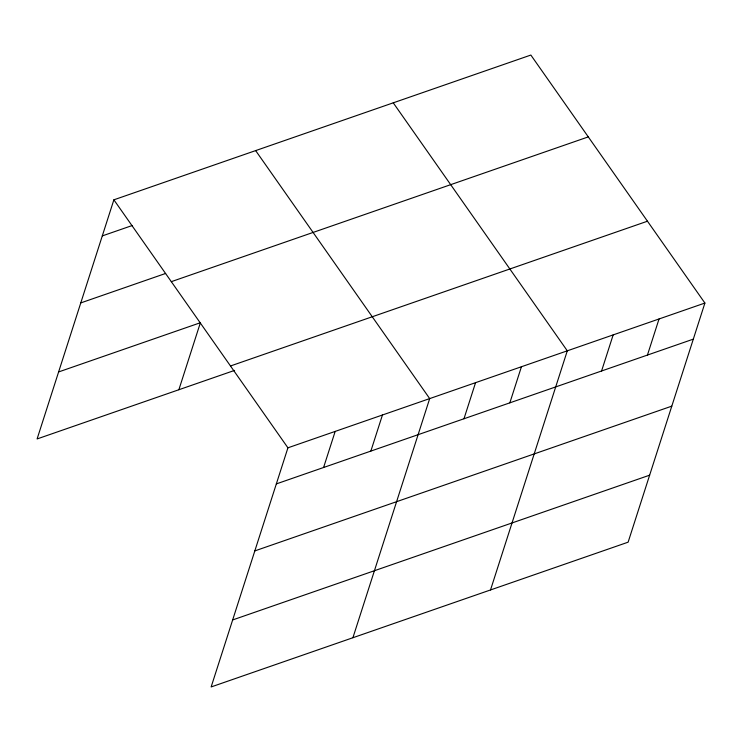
<?xml version="1.0" encoding="UTF-8"?>
<svg xmlns="http://www.w3.org/2000/svg" width="742" height="742" viewBox="0 0 742 742"><rect width="100%" height="100%" fill="white"/><g stroke="black" fill="none" stroke-linecap="round" stroke-linejoin="round"><path stroke-width="1.11" d="M113.878 199.821L287.924 447.816L211.145 686.944L628.122 542.179L704.9 303.051L530.855 55.056L113.878 199.821L37.1 438.949L234.574 370.397M178.868 389.736L200.386 322.724L58.609 371.946M323.586 467.497L335.18 431.408M370.852 451.09L382.436 415.001M352.914 637.721L429.692 398.593L255.647 150.598M463.973 418.766L475.557 382.668M509.837 402.841L521.431 366.743M490.518 589.955L567.296 350.818L393.251 102.832M601.577 370.991L613.161 334.892M647.441 355.066L659.035 318.977M102.285 235.91L132.364 225.475M80.776 302.912L165.624 273.455M171.309 281.663L588.295 136.89M230.484 365.982L647.469 221.209M287.924 447.816L704.9 303.051M276.33 483.905L693.316 339.14M254.821 550.907L671.798 406.143M232.654 619.941L649.64 475.177"/></g></svg>
